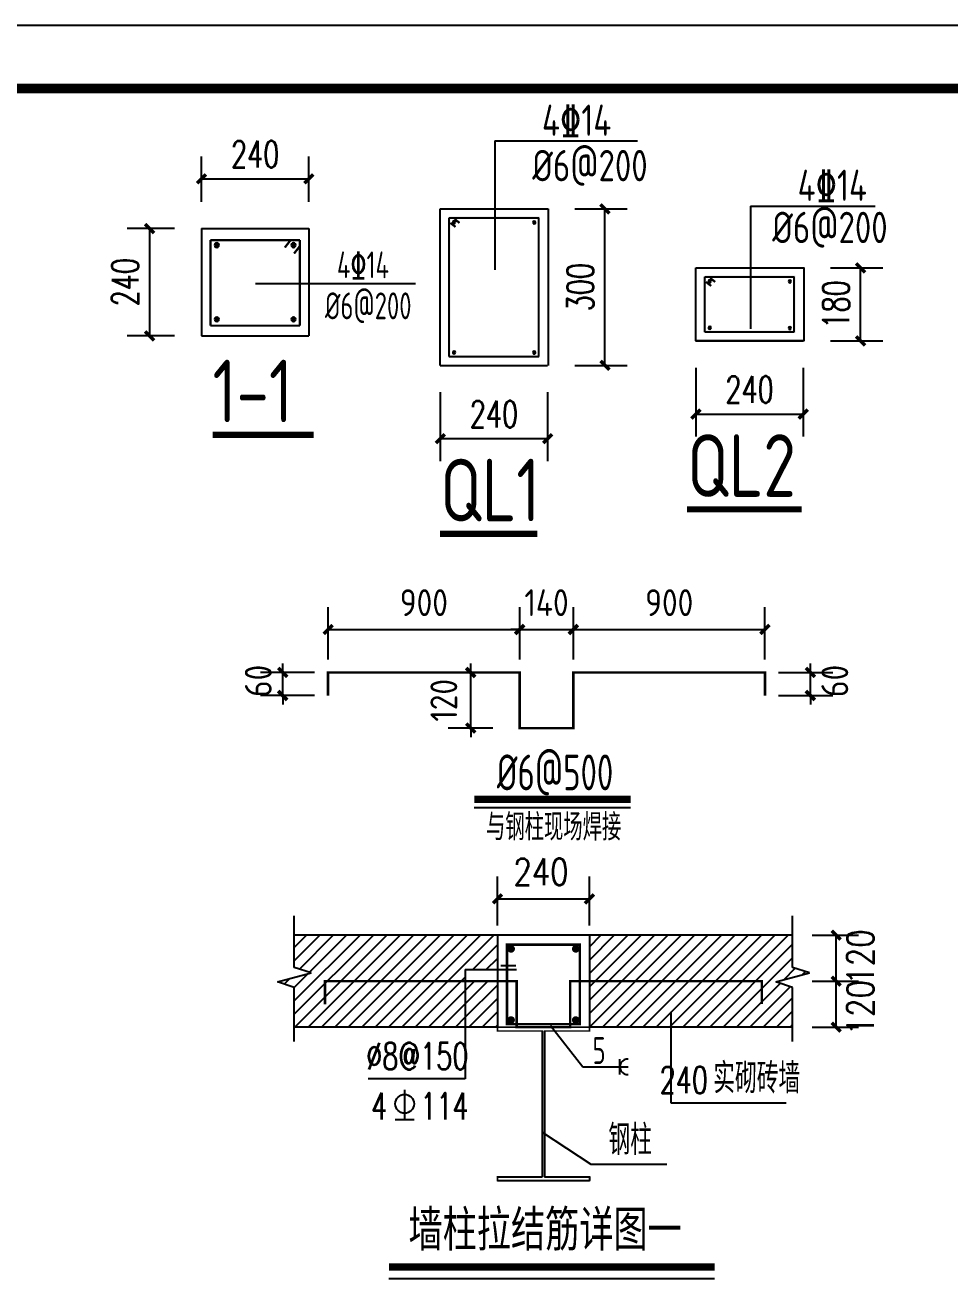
# Model space of a CAD drawing. Extents: x 180850 to 1399066, y 113487 to 334416.
# Drawn here: x 383606 to 404282, y 192174 to 220382 of the extents above; entities that cross this region are included whole.
import ezdxf

# ---------------------------------------------------------------- set-up
doc = ezdxf.new("R2010")
doc.units = 0
doc.header["$LTSCALE"] = 1000
for name, color, linetype in [('22', 1, 'Continuous'), ('DIM_IDEN', 3, 'Continuous'), ('DIM_LEAD', 3, 'Continuous'), ('DIM_SYMB', 3, 'Continuous'), ('OTHER', 7, 'Continuous'), ('PUB_DIM', 3, 'Continuous'), ('PUB_TEXT', 7, 'Continuous'), ('PUB_TITLE', 4, 'Continuous'), ('中粗线', 3, 'Continuous'), ('构造线', 7, 'Continuous'), ('特细线', 8, 'Continuous'), ('粗线', 5, 'Continuous'), ('细线', 9, 'Continuous')]:
    doc.layers.add(name, color=color, linetype=linetype)
doc.styles.add('_TCH_DIM', font='SIMPLEX', dxfattribs={"bigfont": 'GBCBIG'})
doc.styles.add('_TCH_DIM_T3', font='SIMPLEX', dxfattribs={"width": 0.705882, "bigfont": 'GBCBIG'})
doc.styles.add('C', font='tssdeng.shx', dxfattribs={"height": 3, "bigfont": 'tssdchn.shx'})
doc.styles.get("Standard").update_dxf_attribs({"font": 'gbenor.shx', "bigfont": 'gbcbig.shx'})
doc.styles.add('STYLE1', font='tssdeng.shx', dxfattribs={"width": 0.75, "bigfont": 'tssdchn.shx'})
doc.styles.add('STYLE3', font='', dxfattribs={"width": 0.7, "height": 6})
doc.styles.add('TSSD_Dimension', font='Tssdeng.shx', dxfattribs={"width": 0.8, "bigfont": 'hztxt.shx'})
doc.styles.get('STYLE3').set_extended_font_data('NSimSun')
doc.dimstyles.new('_TCH_ARCH&&200', dxfattribs={"dimtxt": 595, "dimasz": 200, "dimexe": 500, "dimexo": 600, "dimgap": 252.5, "dimtad": 1, "dimdec": 0, "dimzin": 0, "dimdsep": 46, "dimtxsty": '_TCH_DIM_T3', "dimblk": 'ARCHTICK', "dimcen": 0.09, "dimclrt": 7, "dimazin": 2, "dimtfac": 1, "dimtdec": 0, "dimtix": 1, "dimtmove": 2, "dimatfit": 3, "dimfxl": 1, "dimtolj": 1, "dimtzin": 0, "dimarcsym": 0})
doc.dimstyles.new('DIMN120', dxfattribs={"dimscale": 1.2, "dimtxt": 300, "dimasz": 100, "dimexe": 250, "dimexo": 300, "dimgap": 150, "dimtad": 1, "dimdec": 0, "dimzin": 0, "dimdsep": 46, "dimtxsty": 'Standard', "dimblk": 'ARCHTICK', "dimcen": 0.09, "dimclrt": 7, "dimadec": 0, "dimazin": 0, "dimtfac": 1, "dimtdec": 0, "dimtix": 1, "dimtmove": 2, "dimatfit": 3, "dimldrblk": 'ARCHTICK', "dimfxl": 1, "dimtolj": 1, "dimtzin": 0, "dimarcsym": 0})

# ---------------------------------------------------------------- blocks, each defined once
blk = doc.blocks.new('*X1447')
at = {"color": 251}
for p, q in [((-3438, 1047, -716), (-3275, 1210, -716)), ((-3438, 868, -716), (-3095, 1210, -716)), ((-3438, 329, -716), (-2556, 1210, -716)), ((-3438, 149, -716), (-2377, 1210, -716)), ((-3431, -24, -716), (-2197, 1210, -716)), ((-3370, 756, -716), (-2916, 1210, -716)), ((-3252, -24, -716), (-2018, 1210, -716)), ((-3234, 713, -716), (-2736, 1210, -716)), ((-3072, -24, -716), (-1838, 1210, -716)), ((-2893, -24, -716), (-1658, 1210, -716)), ((-2713, -24, -716), (-1479, 1210, -716)), ((-2533, -24, -716), (-1299, 1210, -716)), ((-2354, -24, -716), (-1120, 1210, -716)), ((-2174, -24, -716), (-940, 1210, -716)), ((-1995, -24, -716), (-760, 1210, -716)), ((522, 1056, -716), (677, 1210, -716)), ((522, 876, -716), (856, 1210, -716)), ((522, 697, -716), (1036, 1210, -716)), ((522, 517, -716), (1215, 1210, -716)), ((522, 337, -716), (1395, 1210, -716)), ((522, 158, -716), (1575, 1210, -716)), ((522, -22, -716), (1754, 1210, -716)), ((699, -24, -716), (1934, 1210, -716)), ((879, -24, -716), (2113, 1210, -716)), ((1059, -24, -716), (2293, 1210, -716)), ((1238, -24, -716), (2473, 1210, -716)), ((1418, -24, -716), (2652, 1210, -716)), ((1598, -24, -716), (2832, 1210, -716)), ((1777, -24, -716), (3011, 1210, -716)), ((1957, -24, -716), (3191, 1210, -716)), ((-1041, 750, -716), (-712, 1079, -716)), ((2136, -24, -716), (3248, 1088, -716)), ((-862, 750, -716), (-712, 899, -716)), ((2316, -24, -716), (3248, 908, -716)), ((-3438, 508, -716), (-3251, 695, -716)), ((3132, 613, -716), (3285, 766, -716)), ((3379, 680, -716), (3422, 723, -716)), ((-3573, 553, -716), (-3498, 628, -716)), ((-1815, -24, -716), (-1144, 647, -716)), ((-1144, 468, -716), (-1018, 593, -716)), ((-1144, 288, -716), (-839, 593, -716)), ((-1144, 109, -716), (-712, 540, -716)), ((2496, -24, -716), (3082, 563, -716)), ((2675, -24, -716), (3219, 520, -716)), ((-1635, -24, -716), (-1144, 468, -716)), ((-1097, -24, -716), (-712, 360, -716)), ((2855, -24, -716), (3248, 369, -716)), ((-1456, -24, -716), (-1144, 288, -716)), ((-917, -24, -716), (-712, 181, -716)), ((3034, -24, -716), (3248, 190, -716)), ((-1276, -24, -716), (-1144, 109, -716)), ((-737, -24, -716), (-712, 1, -716)), ((3214, -24, -716), (3248, 10, -716))]:
    blk.add_line(p, q, dxfattribs=at)
blk = doc.blocks.new('_ArchTick')
at = {"color": 0, "linetype": 'ByBlock', "const_width": 0.4}
blk.add_lwpolyline([(-0.5, -0.5), (0.5, 0.5)], dxfattribs=at)
blk = doc.blocks.new('*D1442')
at = {"layer": 'Defpoints', "color": 0, "transparency": 16777216}
for p in [(89538, -417561), (88304, -418277), (89538, -418277)]:
    blk.add_point(p, dxfattribs=at)
at = {"layer": 'DIM_LEAD', "color": 0, "transparency": 16777216}
for p, q in [((88304, -417917), (88304, -417261)), ((89538, -417917), (89538, -417261)), ((88304, -417561), (89538, -417561))]:
    blk.add_line(p, q, dxfattribs=at)
at = {"layer": 'DIM_LEAD', "color": 0, "transparency": 16777216, "xscale": 120, "yscale": 120, "zscale": 120, "rotation": 180}
blk.add_blockref('_ArchTick', (88304, -417561), dxfattribs=at)
at = {"layer": 'DIM_LEAD', "color": 0, "transparency": 16777216, "xscale": 120, "yscale": 120, "zscale": 120}
blk.add_blockref('_ArchTick', (89538, -417561), dxfattribs=at)
at = {"layer": 'DIM_LEAD', "color": 7, "transparency": 16777216, "style": '_TCH_DIM', "width": 0.8}
blk.add_text('240', height=360, dxfattribs=at).set_placement((88518, -417379))
blk = doc.blocks.new('*D1441')
at = {"layer": 'Defpoints', "color": 0, "transparency": 16777216}
for p in [(92165, -418049), (92849, -418049), (92165, -418666)]:
    blk.add_point(p, dxfattribs=at)
at = {"layer": 'DIM_LEAD', "color": 0, "transparency": 16777216}
for p, q in [((92525, -418049), (93149, -418049)), ((92849, -418666), (92849, -418049)), ((92525, -418666), (93149, -418666))]:
    blk.add_line(p, q, dxfattribs=at)
at = {"layer": 'DIM_LEAD', "color": 0, "transparency": 16777216, "xscale": 120, "yscale": 120, "zscale": 120}
for p, rotation in [((92849, -418049), 90), ((92849, -418666), 270)]:
    blk.add_blockref('_ArchTick', p, dxfattribs=dict(at, rotation=rotation))
at = {"layer": 'DIM_LEAD', "color": 7, "transparency": 16777216, "style": '_TCH_DIM', "width": 0.8}
blk.add_text('120', height=360, rotation=90, dxfattribs=at).set_placement((93355, -418711))
blk = doc.blocks.new('*D1440')
at = {"layer": 'Defpoints', "color": 0, "transparency": 16777216}
for p in [(92165, -418666), (92849, -418666), (92165, -419283)]:
    blk.add_point(p, dxfattribs=at)
at = {"layer": 'DIM_LEAD', "color": 0, "transparency": 16777216}
for p, q in [((92525, -418666), (93149, -418666)), ((92849, -419283), (92849, -418666)), ((92525, -419283), (93149, -419283))]:
    blk.add_line(p, q, dxfattribs=at)
at = {"layer": 'DIM_LEAD', "color": 0, "transparency": 16777216, "xscale": 120, "yscale": 120, "zscale": 120}
for p, rotation in [((92849, -418666), 90), ((92849, -419283), 270)]:
    blk.add_blockref('_ArchTick', p, dxfattribs=dict(at, rotation=rotation))
at = {"layer": 'DIM_LEAD', "color": 7, "transparency": 16777216, "style": '_TCH_DIM', "width": 0.8}
blk.add_text('120', height=360, rotation=90, dxfattribs=at).set_placement((93355, -419391))
blk = doc.blocks.new('*D1449')
at = {"layer": 'Defpoints', "color": 0, "transparency": 16777216}
for p in [(-360, 1323), (-2931, 559), (-360, 559)]:
    blk.add_point(p, dxfattribs=at)
at = {"layer": 'DIM_LEAD', "color": 0, "lineweight": -2, "transparency": 16777216}
for p, q in [((-2931, 919), (-2931, 1623)), ((-360, 919), (-360, 1623)), ((-2931, 1323), (-360, 1323))]:
    blk.add_line(p, q, dxfattribs=at)
at = {"layer": 'DIM_LEAD', "color": 0, "lineweight": -2, "transparency": 16777216, "xscale": 120, "yscale": 120, "zscale": 120, "rotation": 180}
blk.add_blockref('_ArchTick', (-2931, 1323), dxfattribs=at)
at = {"layer": 'DIM_LEAD', "color": 0, "lineweight": -2, "transparency": 16777216, "xscale": 120, "yscale": 120, "zscale": 120}
blk.add_blockref('_ArchTick', (-360, 1323), dxfattribs=at)
at = {"layer": 'DIM_LEAD', "color": 7, "transparency": 16777216, "insert": (-1646, 1683), "char_height": 360, "attachment_point": 5}
blk.add_mtext('\\A1;900', dxfattribs=at)
blk = doc.blocks.new('*D1450')
at = {"layer": 'Defpoints', "color": 0, "transparency": 16777216}
for p in [(2931, 1323), (360, 559), (2931, 559)]:
    blk.add_point(p, dxfattribs=at)
at = {"layer": 'DIM_LEAD', "color": 0, "lineweight": -2, "transparency": 16777216}
for p, q in [((360, 919), (360, 1623)), ((2931, 919), (2931, 1623)), ((360, 1323), (2931, 1323))]:
    blk.add_line(p, q, dxfattribs=at)
at = {"layer": 'DIM_LEAD', "color": 0, "lineweight": -2, "transparency": 16777216, "xscale": 120, "yscale": 120, "zscale": 120, "rotation": 180}
blk.add_blockref('_ArchTick', (360, 1323), dxfattribs=at)
at = {"layer": 'DIM_LEAD', "color": 0, "lineweight": -2, "transparency": 16777216, "xscale": 120, "yscale": 120, "zscale": 120}
blk.add_blockref('_ArchTick', (2931, 1323), dxfattribs=at)
at = {"layer": 'DIM_LEAD', "color": 7, "transparency": 16777216, "insert": (1646, 1683), "char_height": 360, "attachment_point": 5}
blk.add_mtext('\\A1;900', dxfattribs=at)
blk = doc.blocks.new('*D1451')
at = {"layer": 'Defpoints', "color": 0, "transparency": 16777216}
for p in [(360, 1323), (-360, 559), (360, 559)]:
    blk.add_point(p, dxfattribs=at)
at = {"layer": 'DIM_LEAD', "color": 0, "lineweight": -2, "transparency": 16777216}
for p, q in [((-360, 919), (-360, 1623)), ((360, 919), (360, 1623)), ((-360, 1323), (-480, 1323)), ((-360, 1323), (360, 1323)), ((360, 1323), (480, 1323))]:
    blk.add_line(p, q, dxfattribs=at)
at = {"layer": 'DIM_LEAD', "color": 0, "lineweight": -2, "transparency": 16777216, "xscale": 120, "yscale": 120, "zscale": 120}
blk.add_blockref('_ArchTick', (-360, 1323), dxfattribs=at)
at = {"layer": 'DIM_LEAD', "color": 0, "lineweight": -2, "transparency": 16777216, "xscale": 120, "yscale": 120, "zscale": 120, "rotation": 180}
blk.add_blockref('_ArchTick', (360, 1323), dxfattribs=at)
at = {"layer": 'DIM_LEAD', "color": 7, "transparency": 16777216, "insert": (0, 1683), "char_height": 360, "attachment_point": 5}
blk.add_mtext('\\A1;140', dxfattribs=at)
blk = doc.blocks.new('*D1452')
at = {"layer": 'Defpoints', "color": 0, "transparency": 16777216}
for p in [(-1018, 746), (-360, 746), (-360, 0)]:
    blk.add_point(p, dxfattribs=at)
at = {"layer": 'DIM_LEAD', "color": 0, "lineweight": -2, "transparency": 16777216}
for p, q in [((-1018, 746), (-1018, 866)), ((-720, 746), (-1318, 746)), ((-1018, 0), (-1018, 746)), ((-720, 0), (-1318, 0)), ((-1018, 0), (-1018, -120))]:
    blk.add_line(p, q, dxfattribs=at)
at = {"layer": 'DIM_LEAD', "color": 0, "lineweight": -2, "transparency": 16777216, "xscale": 120, "yscale": 120, "zscale": 120}
for p, rotation in [((-1018, 746), 270), ((-1018, 0), 90)]:
    blk.add_blockref('_ArchTick', p, dxfattribs=dict(at, rotation=rotation))
at = {"layer": 'DIM_LEAD', "color": 7, "transparency": 16777216, "insert": (-1378, 373), "char_height": 360, "attachment_point": 5, "rotation": 90}
blk.add_mtext('\\A1;120', dxfattribs=at)
blk = doc.blocks.new('*D1453')
at = {"layer": 'Defpoints', "color": 0, "transparency": 16777216}
for p in [(-3540, 746), (-2753, 746), (-2753, 437)]:
    blk.add_point(p, dxfattribs=at)
at = {"layer": 'DIM_LEAD', "color": 0, "lineweight": -2, "transparency": 16777216}
for p, q in [((-3540, 746), (-3540, 866)), ((-3113, 746), (-3840, 746)), ((-3540, 437), (-3540, 746)), ((-3113, 437), (-3840, 437)), ((-3540, 437), (-3540, 317))]:
    blk.add_line(p, q, dxfattribs=at)
at = {"layer": 'DIM_LEAD', "color": 0, "lineweight": -2, "transparency": 16777216, "xscale": 120, "yscale": 120, "zscale": 120}
for p, rotation in [((-3540, 746), 270), ((-3540, 437), 90)]:
    blk.add_blockref('_ArchTick', p, dxfattribs=dict(at, rotation=rotation))
at = {"layer": 'DIM_LEAD', "color": 7, "transparency": 16777216, "insert": (-3868, 633), "char_height": 360, "attachment_point": 5, "rotation": 90}
blk.add_mtext('\\A1;60', dxfattribs=at)
blk = doc.blocks.new('*D1454')
at = {"layer": 'Defpoints', "color": 0, "transparency": 16777216}
for p in [(2753, 746), (3540, 746), (2753, 437)]:
    blk.add_point(p, dxfattribs=at)
at = {"layer": 'DIM_LEAD', "color": 0, "lineweight": -2, "transparency": 16777216}
for p, q in [((3540, 746), (3540, 866)), ((3113, 746), (3840, 746)), ((3540, 437), (3540, 746)), ((3113, 437), (3840, 437)), ((3540, 437), (3540, 317))]:
    blk.add_line(p, q, dxfattribs=at)
at = {"layer": 'DIM_LEAD', "color": 0, "lineweight": -2, "transparency": 16777216, "xscale": 120, "yscale": 120, "zscale": 120}
for p, rotation in [((3540, 746), 270), ((3540, 437), 90)]:
    blk.add_blockref('_ArchTick', p, dxfattribs=dict(at, rotation=rotation))
at = {"layer": 'DIM_LEAD', "color": 7, "transparency": 16777216, "insert": (3868, 633), "char_height": 360, "attachment_point": 5, "rotation": 90}
blk.add_mtext('\\A1;60', dxfattribs=at)
blk = doc.blocks.new('*D1474')
at = {"layer": 'Defpoints', "color": 0, "transparency": 16777216}
for p in [(392888, 212776), (395288, 212776), (395288, 211138)]:
    blk.add_point(p, dxfattribs=at)
at = {"layer": 'PUB_DIM', "color": 0, "lineweight": -2, "transparency": 16777216}
for p, q in [((392888, 212176), (392888, 210638)), ((395288, 212176), (395288, 210638)), ((392888, 211138), (395288, 211138))]:
    blk.add_line(p, q, dxfattribs=at)
at = {"layer": 'PUB_DIM', "color": 0, "lineweight": -2, "transparency": 16777216, "xscale": 200, "yscale": 200, "zscale": 200, "rotation": 180}
blk.add_blockref('_ArchTick', (392888, 211138), dxfattribs=at)
at = {"layer": 'PUB_DIM', "color": 0, "lineweight": -2, "transparency": 16777216, "xscale": 200, "yscale": 200, "zscale": 200}
blk.add_blockref('_ArchTick', (395288, 211138), dxfattribs=at)
at = {"layer": 'PUB_DIM', "color": 7, "transparency": 16777216, "insert": (394088, 211688), "char_height": 595, "attachment_point": 5, "style": '_TCH_DIM_T3'}
blk.add_mtext('\\A1;240', dxfattribs=at)
blk = doc.blocks.new('*D1475')
at = {"layer": 'Defpoints', "color": 0, "transparency": 16777216}
for p in [(395298, 216273), (396570, 216273), (395298, 212776)]:
    blk.add_point(p, dxfattribs=at)
at = {"layer": 'PUB_DIM', "color": 0, "lineweight": -2, "transparency": 16777216}
for p, q in [((395898, 216273), (397070, 216273)), ((396570, 212776), (396570, 216273)), ((395898, 212776), (397070, 212776))]:
    blk.add_line(p, q, dxfattribs=at)
at = {"layer": 'PUB_DIM', "color": 0, "lineweight": -2, "transparency": 16777216, "xscale": 200, "yscale": 200, "zscale": 200}
for p, rotation in [((396570, 216273), 90), ((396570, 212776), 270)]:
    blk.add_blockref('_ArchTick', p, dxfattribs=dict(at, rotation=rotation))
at = {"layer": 'PUB_DIM', "color": 7, "transparency": 16777216, "insert": (396020, 214525), "char_height": 595, "attachment_point": 5, "rotation": 90, "style": '_TCH_DIM_T3'}
blk.add_mtext('\\A1;300', dxfattribs=at)
blk = doc.blocks.new('*D1476')
at = {"layer": 'Defpoints', "color": 0, "transparency": 16777216}
for p in [(398605, 213324), (401005, 213324), (401005, 211686)]:
    blk.add_point(p, dxfattribs=at)
at = {"layer": 'PUB_DIM', "color": 0, "lineweight": -2, "transparency": 16777216}
for p, q in [((398605, 212724), (398605, 211186)), ((401005, 212724), (401005, 211186)), ((398605, 211686), (401005, 211686))]:
    blk.add_line(p, q, dxfattribs=at)
at = {"layer": 'PUB_DIM', "color": 0, "lineweight": -2, "transparency": 16777216, "xscale": 200, "yscale": 200, "zscale": 200, "rotation": 180}
blk.add_blockref('_ArchTick', (398605, 211686), dxfattribs=at)
at = {"layer": 'PUB_DIM', "color": 0, "lineweight": -2, "transparency": 16777216, "xscale": 200, "yscale": 200, "zscale": 200}
blk.add_blockref('_ArchTick', (401005, 211686), dxfattribs=at)
at = {"layer": 'PUB_DIM', "color": 7, "transparency": 16777216, "insert": (399805, 212236), "char_height": 595, "attachment_point": 5, "style": '_TCH_DIM_T3'}
blk.add_mtext('\\A1;240', dxfattribs=at)
blk = doc.blocks.new('*D1477')
at = {"layer": 'Defpoints', "color": 0, "transparency": 16777216}
for p in [(401015, 214954), (402287, 214954), (401015, 213324)]:
    blk.add_point(p, dxfattribs=at)
at = {"layer": 'PUB_DIM', "color": 0, "lineweight": -2, "transparency": 16777216}
for p, q in [((401615, 214954), (402787, 214954)), ((402287, 213324), (402287, 214954)), ((401615, 213324), (402787, 213324))]:
    blk.add_line(p, q, dxfattribs=at)
at = {"layer": 'PUB_DIM', "color": 0, "lineweight": -2, "transparency": 16777216, "xscale": 200, "yscale": 200, "zscale": 200}
for p, rotation in [((402287, 214954), 90), ((402287, 213324), 270)]:
    blk.add_blockref('_ArchTick', p, dxfattribs=dict(at, rotation=rotation))
at = {"layer": 'PUB_DIM', "color": 7, "transparency": 16777216, "insert": (401737, 214139), "char_height": 595, "attachment_point": 5, "rotation": 90, "style": '_TCH_DIM_T3'}
blk.add_mtext('\\A1;180', dxfattribs=at)
blk = doc.blocks.new('*D1478')
at = {"layer": 'Defpoints', "color": 0, "transparency": 16777216}
for p in [(389948, 216947), (387548, 215836), (389948, 215836)]:
    blk.add_point(p, dxfattribs=at)
at = {"layer": 'PUB_DIM', "color": 0, "lineweight": -2, "transparency": 16777216}
for p, q in [((387548, 216436), (387548, 217447)), ((389948, 216436), (389948, 217447)), ((387548, 216947), (389948, 216947))]:
    blk.add_line(p, q, dxfattribs=at)
at = {"layer": 'PUB_DIM', "color": 0, "lineweight": -2, "transparency": 16777216, "xscale": 200, "yscale": 200, "zscale": 200, "rotation": 180}
blk.add_blockref('_ArchTick', (387548, 216947), dxfattribs=at)
at = {"layer": 'PUB_DIM', "color": 0, "lineweight": -2, "transparency": 16777216, "xscale": 200, "yscale": 200, "zscale": 200}
blk.add_blockref('_ArchTick', (389948, 216947), dxfattribs=at)
at = {"layer": 'PUB_DIM', "color": 7, "transparency": 16777216, "insert": (388748, 217497), "char_height": 595, "attachment_point": 5, "style": '_TCH_DIM_T3'}
blk.add_mtext('\\A1;240', dxfattribs=at)
blk = doc.blocks.new('*D1479')
at = {"layer": 'Defpoints', "color": 0, "transparency": 16777216}
for p in [(386389, 215836), (387545, 215836), (387545, 213436)]:
    blk.add_point(p, dxfattribs=at)
at = {"layer": 'PUB_DIM', "color": 0, "lineweight": -2, "transparency": 16777216}
for p, q in [((386945, 215836), (385889, 215836)), ((386389, 213436), (386389, 215836)), ((386945, 213436), (385889, 213436))]:
    blk.add_line(p, q, dxfattribs=at)
at = {"layer": 'PUB_DIM', "color": 0, "lineweight": -2, "transparency": 16777216, "xscale": 200, "yscale": 200, "zscale": 200}
for p, rotation in [((386389, 215836), 90), ((386389, 213436), 270)]:
    blk.add_blockref('_ArchTick', p, dxfattribs=dict(at, rotation=rotation))
at = {"layer": 'PUB_DIM', "color": 7, "transparency": 16777216, "insert": (385839, 214636), "char_height": 595, "attachment_point": 5, "rotation": 90, "style": '_TCH_DIM_T3'}
blk.add_mtext('\\A1;240', dxfattribs=at)
blk = doc.blocks.new('3')
at = {"layer": '22', "const_width": 33.6}
blk.add_lwpolyline([(-583.7, 1081.9), (393.4, 1081.9), (393.4, 16.2), (-583.7, 16.2)], close=True, dxfattribs=at)
blk.add_lwpolyline([(-3026.6, 284.7), (-3026.6, 593.3), (-455.1, 593.3), (-455.1, -23.9), (264.9, -23.9), (264.9, 593.3), (2836.3, 593.3), (2836.3, 290.3)], dxfattribs=at)
at = {"layer": 'DIM_LEAD'}
for p, q in [((-1143.7, 750), (-455.6, 750)), ((-1143.7, 750, -716.3), (-1143.7, -716, -716.3)), ((-666.4, 801.8), (-465.5, 801.8)), ((1613.1, 181.3, -716.3), (1613.1, -1037.5, -716.3)), ((-1143.7, -716, -716.3), (-2446.2, -716, -716.3)), ((1613.1, -1037.5, -716.3), (3161, -1037.5, -716.3)), ((-110.6, -1432, -716.3), (541.4, -1863.1, -716.3)), ((541.4, -1863.1, -716.3), (1558.7, -1863.1, -716.3))]:
    blk.add_line(p, q, dxfattribs=at)
at = {"layer": 'OTHER', "color": 9}
for p, q in [((-3438, 777.9), (-3438, 1468.3)), ((3247.7, 777.9), (3247.7, 1468.3)), ((-3664.3, 582.5), (-3211.7, 705.9)), ((-3211.7, 705.9), (-3438, 777.9)), ((3021.4, 582.5), (3474, 705.9)), ((3474, 705.9), (3247.7, 777.9)), ((-3438, 510.5), (-3664.3, 582.5)), ((-3438, -217.7), (-3438, 510.5)), ((3247.7, 510.5), (3021.4, 582.5)), ((3247.7, -217.7), (3247.7, 510.5))]:
    blk.add_line(p, q, dxfattribs=at)
at = {"layer": 'PUB_DIM', "const_width": 95.3}
blk.add_lwpolyline([(-2168.6, -3241.4), (2201.4, -3241.4)], dxfattribs=at)
at = {"layer": 'PUB_DIM'}
blk.add_lwpolyline([(-2168.6, -3395.7), (2201.4, -3395.7)], dxfattribs=at)
at = {"layer": 'PUB_TEXT'}
for p, q in [((-1957, -863, -716.3), (-1957, -1262, -716.3)), ((-2083, -1262, -716.3), (-1831, -1262, -716.3))]:
    blk.add_line(p, q, dxfattribs=at)
blk.add_circle((-1957, -1052, -716.3), 126, dxfattribs=at)
at = {"layer": '中粗线'}
for p, q in [((-110.6, -75.3), (-110.6, -2029.6)), ((-79.7, -75.3), (-79.7, -2029.6)), ((-712.3, -2029.6), (-110.6, -2029.6)), ((-79.7, -2029.6), (522, -2029.6)), ((-712.3, -2081), (522, -2081))]:
    blk.add_line(p, q, dxfattribs=at)
at = {"layer": '特细线'}
for p, q in [((0, 0), (435.3, -555.9)), ((435.3, -555.9), (1044.2, -555.9))]:
    blk.add_line(p, q, dxfattribs=at)
at = {"layer": '特细线', "const_width": 51.4}
for points in [[(-554.9, 1026.8, 1), (-503.4, 1026.8, 1)], [(364.6, 1026.8, -1), (313.2, 1026.8, -1)], [(-554.9, 71.2, -1), (-503.4, 71.2, -1)], [(364.6, 71.2, 1), (313.2, 71.2, 1)]]:
    blk.add_lwpolyline(points, format="xyb", close=True, dxfattribs=at)
at = {"layer": '粗线'}
for p, q in [((-3026.6, 593.3), (-455.1, 593.3)), ((-3026.6, 284.7), (-3026.6, 593.3)), ((-455.1, 593.3), (-455.1, -23.9)), ((2836.3, 593.3), (264.9, 593.3)), ((264.9, -23.9), (264.9, 593.3)), ((2836.3, 593.3), (2836.3, 290.3)), ((-455.1, -23.9), (264.9, -23.9))]:
    blk.add_line(p, q, dxfattribs=at)
at = {"layer": '细线'}
for p, q in [((3247.7, 1210.4), (-3438, 1210.4)), ((-712.3, 1210.4), (-712.3, -23.9)), ((522, 1210.4), (522, -23.9)), ((-712.3, -23.9), (-3438, -23.9)), ((3247.7, -23.9), (522, -23.9)), ((929.4, -658.7), (929.4, -453)), ((522, -2029.6), (522, -2081))]:
    blk.add_line(p, q, dxfattribs=at)
at = {"layer": '细线', "const_width": 20.6}
blk.add_lwpolyline([(522, -2081), (-712.3, -2081), (-712.3, -2029.6), (-110.6, -2029.6), (-110.6, -75.3), (-712.3, -75.3), (-712.3, -23.9), (522, -23.9), (522, -75.3), (-79.7, -75.3), (-79.7, -2029.6), (522, -2029.6), (522, -2081)], dxfattribs=at)
at = {"layer": '细线'}
blk.add_arc((1032.9, -555.9), 103.5, 83.7479, 276.2521, dxfattribs=at)
at = {"color": 251}
blk.add_blockref('*X1447', (0, 0), dxfattribs=at)
at = {"style": 'STYLE3', "width": 0.7}
blk.add_text('墙柱拉结筋详图一', height=480, dxfattribs=at).set_placement((-1905.3, -2968.5))
at = {"layer": 'PUB_TEXT', "style": '_TCH_DIM', "width": 0.705882}
for s, p in [('%%c8@150', (-2473, -590, -716.3)), ('240', (1464, -911.5, -716.3)), ('4', (-2407, -1262, -716.3)), ('114', (-1747, -1262, -716.3))]:
    blk.add_text(s, height=357, dxfattribs=at).set_placement(p)
at = {"layer": 'PUB_TEXT', "style": '_TCH_DIM'}
for s, p in [('实砌砖墙', (2184, -911.5, -716.3)), ('钢柱', (777.5, -1737.1, -716.3))]:
    blk.add_text(s, height=405.11, dxfattribs=at).set_placement(p)
at = {"layer": '细线', "style": 'STYLE1', "width": 0.7}
blk.add_text('5', height=360, dxfattribs=at).set_placement((564.5, -517.7))
at = {"layer": 'DIM_LEAD'}
dim = blk.add_aligned_dim(p1=(-712.3, 982.3, -716.3), p2=(522, 982.3, -716.3), distance=716, text='240', dimstyle='DIMN120', dxfattribs=at)
dim.commit()
dim.dimension.update_dxf_attribs({"geometry": '*D1442', "text_midpoint": (-95.1, 2058.2, -716.3), "insert": (-89016.1, 419259.1)})
for base, p1, p2, picture, middle in [((3832.5, 1210.4, -716.3), (3148.6, 593.3, -716.3), (3148.6, 1210.4, -716.3), '*D1441', (4160.2, 933, -716.3)), ((3832.5, 593.3, -716.3), (3148.6, -23.9, -716.3), (3148.6, 593.3, -716.3), '*D1440', (4160.2, 253.6, -716.3))]:
    dim = blk.add_linear_dim(base=base, p1=p1, p2=p2, angle=90, text='120', dimstyle='DIMN120', dxfattribs=at)
    dim.commit()
    dim.dimension.update_dxf_attribs({"geometry": picture, "text_midpoint": middle, "dimtype": 129, "insert": (-89016.1, 419259.1)})
blk = doc.blocks.new('4')
at = {"layer": '22', "const_width": 33.6}
blk.add_lwpolyline([(2931.4, 437.1), (2931.5, 745.7), (360, 745.7), (360, 0), (-360, 0), (-360, 745.7), (-2931.4, 745.7), (-2931.4, 437.1)], dxfattribs=at)
at = {"layer": 'PUB_DIM'}
blk.add_line((-970.1, -1063.5), (1128.7, -1063.5), dxfattribs=at)
at = {"layer": 'PUB_DIM', "const_width": 95.3}
blk.add_lwpolyline([(-970.1, -955.5), (1128.7, -955.5)], dxfattribs=at)
at = {"layer": '粗线'}
for p, q in [((-2931.4, 745.7), (-360, 745.7)), ((-2931.4, 437.1), (-2931.4, 745.7)), ((-360, 745.7), (-360, 0)), ((360, 0), (360, 745.7)), ((2931.5, 745.7), (360, 745.7)), ((2931.4, 437.1), (2931.4, 745.7)), ((-360, 0), (360, 0))]:
    blk.add_line(p, q, dxfattribs=at)
at = {"layer": '中粗线', "style": 'STYLE1', "width": 0.7}
blk.add_text('%%c6@500', height=480, dxfattribs=at).set_placement((-667, -834.5))
at = {"layer": '细线'}
blk.add_text('与钢柱现场焊接', height=360, dxfattribs=at).set_placement((-812, -1508.2))
at = {"layer": 'DIM_LEAD'}
for p1, p2, distance, text, picture, middle in [((-2931.4, 559, -1432.7), (-360, 559, -1432.7), 764, '900', '*D1449', (-1645.7, 1683, -1432.7)), ((-360, 559, -1432.7), (360, 559, -1432.7), 764, '140', '*D1451', (0, 1683, -1432.7)), ((360, 559, -1432.7), (2931.4, 559, -1432.7), 764, '900', '*D1450', (1645.7, 1683, -1432.7)), ((-360, 0, -1432.7), (-360, 745.7, -1432.7), 658.3, '120', '*D1452', (-1378.3, 372.9, -1432.7))]:
    dim = blk.add_aligned_dim(p1=p1, p2=p2, distance=distance, text=text, dimstyle='DIMN120', dxfattribs=at)
    dim.commit()
    dim.dimension.update_dxf_attribs({"geometry": picture, "text_midpoint": middle})
for base, p1, p2, picture, middle in [((-3540.3, 745.7, -1432.7), (-2753.5, 437.1, -1432.7), (-2753.5, 745.7, -1432.7), '*D1453', (-3868, 632.8, -1432.7)), ((3540.3, 745.7, -1432.7), (2753.5, 437.1, -1432.7), (2753.5, 745.7, -1432.7), '*D1454', (3868, 632.8, -1432.7))]:
    dim = blk.add_linear_dim(base=base, p1=p1, p2=p2, angle=90, text='60', dimstyle='DIMN120', dxfattribs=at)
    dim.commit()
    dim.dimension.update_dxf_attribs({"geometry": picture, "text_midpoint": middle, "dimtype": 129})

msp = doc.modelspace()

# ---------------------------------------------------------------- hatches: boundary and pattern name
h = msp.add_hatch(color=256)
edge = h.paths.add_edge_path()
edge.add_ellipse((393197.15, 215978.55), major_axis=(-21.21, 21.21), ratio=1, start_angle=225, end_angle=405)
edge.add_ellipse((393197.15, 215978.55), major_axis=(-21.21, 21.21), ratio=1, start_angle=45, end_angle=225)
h = msp.add_hatch(color=256)
edge = h.paths.add_edge_path()
edge.add_ellipse((394988.05, 215972.6), major_axis=(-21.21, 21.21), ratio=1, start_angle=225, end_angle=405)
edge.add_ellipse((394988.05, 215972.6), major_axis=(-21.21, 21.21), ratio=1, start_angle=45, end_angle=225)
h = msp.add_hatch(color=256)
edge = h.paths.add_edge_path()
edge.add_ellipse((387889.76, 215465.54), major_axis=(35.36, 35.36), ratio=1, start_angle=315, end_angle=495)
edge.add_ellipse((387889.76, 215465.54), major_axis=(-35.36, 35.36), ratio=1, start_angle=45, end_angle=225)
h = msp.add_hatch(color=256)
edge = h.paths.add_edge_path()
edge.add_ellipse((389605.3, 215465.54), major_axis=(35.36, 35.36), ratio=1, start_angle=315, end_angle=495)
edge.add_ellipse((389605.3, 215465.54), major_axis=(-35.36, 35.36), ratio=1, start_angle=45, end_angle=225)
h = msp.add_hatch(color=256)
edge = h.paths.add_edge_path()
edge.add_ellipse((398914.13, 214658.71), major_axis=(-21.21, 21.21), ratio=1, start_angle=225, end_angle=405)
edge.add_ellipse((398914.13, 214658.71), major_axis=(-21.21, 21.21), ratio=1, start_angle=45, end_angle=225)
h = msp.add_hatch(color=256)
edge = h.paths.add_edge_path()
edge.add_ellipse((400705.03, 214652.76), major_axis=(-21.21, 21.21), ratio=1, start_angle=225, end_angle=405)
edge.add_ellipse((400705.03, 214652.76), major_axis=(-21.21, 21.21), ratio=1, start_angle=45, end_angle=225)
h = msp.add_hatch(color=256)
edge = h.paths.add_edge_path()
edge.add_ellipse((387889.76, 213806.31), major_axis=(35.36, 35.36), ratio=1, start_angle=315, end_angle=495)
edge.add_ellipse((387889.76, 213806.31), major_axis=(-35.36, 35.36), ratio=1, start_angle=45, end_angle=225)
h = msp.add_hatch(color=256)
edge = h.paths.add_edge_path()
edge.add_ellipse((389605.3, 213806.31), major_axis=(35.36, 35.36), ratio=1, start_angle=315, end_angle=495)
edge.add_ellipse((389605.3, 213806.31), major_axis=(-35.36, 35.36), ratio=1, start_angle=45, end_angle=225)
h = msp.add_hatch(color=256)
edge = h.paths.add_edge_path()
edge.add_ellipse((398914.13, 213616.06), major_axis=(-21.21, 21.21), ratio=1, start_angle=225, end_angle=405)
edge.add_ellipse((398914.13, 213616.06), major_axis=(-21.21, 21.21), ratio=1, start_angle=45, end_angle=225)
h = msp.add_hatch(color=256)
edge = h.paths.add_edge_path()
edge.add_ellipse((400705.03, 213610.11), major_axis=(-21.21, 21.21), ratio=1, start_angle=225, end_angle=405)
edge.add_ellipse((400705.03, 213610.11), major_axis=(-21.21, 21.21), ratio=1, start_angle=45, end_angle=225)
h = msp.add_hatch(color=256)
edge = h.paths.add_edge_path()
edge.add_ellipse((393197.15, 213067.7), major_axis=(-21.21, 21.21), ratio=1, start_angle=225, end_angle=405)
edge.add_ellipse((393197.15, 213067.7), major_axis=(-21.21, 21.21), ratio=1, start_angle=45, end_angle=225)
h = msp.add_hatch(color=256)
edge = h.paths.add_edge_path()
edge.add_ellipse((394988.05, 213061.76), major_axis=(-21.21, 21.21), ratio=1, start_angle=225, end_angle=405)
edge.add_ellipse((394988.05, 213061.76), major_axis=(-21.21, 21.21), ratio=1, start_angle=45, end_angle=225)

# ---------------------------------------------------------------- linework, layer by layer
at = {"color": 3}
for p, q in [((394105.83, 217794.19), (394105.83, 214911.04)), ((394105.83, 217794.19), (397298.54, 217794.19)), ((399822.81, 216339.74), (399822.81, 213591.2)), ((399822.81, 216339.74), (402612.3, 216339.74)), ((388754.96, 214605.87), (392335.59, 214605.87))]:
    msp.add_line(p, q, dxfattribs=at)
for p, q in [((392888.43, 216273.49), (395298.43, 216273.49)), ((392888.43, 212775.97), (392888.43, 216273.49)), ((393088.43, 216073.49), (395088.43, 216073.49)), ((393088.43, 212975.97), (393088.43, 216073.49)), ((395088.43, 212975.97), (395088.43, 216073.49)), ((395298.43, 216273.49), (395298.43, 212775.97)), ((387547.53, 215835.93), (389947.53, 215835.93)), ((387547.53, 215835.93), (387547.53, 213435.93)), ((389947.53, 215835.93), (389947.53, 213435.93)), ((398605.41, 214953.65), (401015.41, 214953.65)), ((398605.41, 213324.33), (398605.41, 214953.65)), ((401015.41, 214953.65), (401015.41, 213324.33)), ((398805.41, 214753.65), (400805.41, 214753.65)), ((398805.41, 213524.33), (398805.41, 214753.65)), ((400805.41, 213524.33), (400805.41, 214753.65)), ((387747.53, 213664.55), (389747.53, 213664.55)), ((387547.53, 213435.93), (389947.53, 213435.93)), ((398605.41, 213324.33), (401005.41, 213324.33)), ((398605.41, 213324.33), (401005.41, 213324.33)), ((398805.41, 213524.33), (400805.41, 213524.33)), ((393088.43, 212975.97), (395088.43, 212975.97)), ((392888.43, 212775.97), (395288.43, 212775.97)), ((392888.43, 212775.97), (395288.43, 212775.97))]:
    msp.add_line(p, q)
at = {"const_width": 50}
for points in [[(393207.3, 216048.49), (393318.18, 215961.76)], [(393113.43, 215961.76), (393229.53, 215872.09)], [(387747.53, 215578.56), (387747.53, 213664.55)], [(389747.53, 215578.56), (387747.53, 215578.56)], [(389747.53, 215578.56), (387747.53, 215578.56)], [(387747.53, 215578.56), (387747.53, 213664.55)], [(389541.47, 215578.56), (389411.93, 215411.4)], [(389747.53, 213664.55), (389747.53, 215578.56)], [(389747.53, 215443.77), (389617.99, 215276.6)], [(398830.41, 214641.92), (398946.51, 214552.25)], [(398924.28, 214728.65), (399035.16, 214641.92)], [(387747.53, 213664.55), (389747.53, 213664.55)]]:
    msp.add_lwpolyline(points, dxfattribs=at)
for centre, major_axis, start_param, end_param in [((393197.15, 215978.55), (-21.21, 21.21), 3.92699082, 7.06858347), ((393197.15, 215978.55), (-21.21, 21.21), 0.78539816, 3.92699082), ((394988.05, 215972.6), (-21.21, 21.21), 3.92699082, 7.06858347), ((394988.05, 215972.6), (-21.21, 21.21), 0.78539816, 3.92699082), ((387889.76, 215465.54), (35.36, 35.36), 5.49778714, 8.6393798), ((389605.3, 215465.54), (35.36, 35.36), 5.49778714, 8.6393798), ((387889.76, 215465.54), (-35.36, 35.36), 0.78539816, 3.92699082), ((389605.3, 215465.54), (-35.36, 35.36), 0.78539816, 3.92699082), ((398914.13, 214658.71), (-21.21, 21.21), 3.92699082, 7.06858347), ((400705.03, 214652.76), (-21.21, 21.21), 3.92699082, 7.06858347), ((398914.13, 214658.71), (-21.21, 21.21), 0.78539816, 3.92699082), ((400705.03, 214652.76), (-21.21, 21.21), 0.78539816, 3.92699082), ((387889.76, 213806.31), (35.36, 35.36), 5.49778714, 8.6393798), ((389605.3, 213806.31), (35.36, 35.36), 5.49778714, 8.6393798), ((387889.76, 213806.31), (-35.36, 35.36), 0.78539816, 3.92699082), ((389605.3, 213806.31), (-35.36, 35.36), 0.78539816, 3.92699082), ((398914.13, 213616.06), (-21.21, 21.21), 3.92699082, 7.06858347), ((398914.13, 213616.06), (-21.21, 21.21), 0.78539816, 3.92699082), ((400705.03, 213610.11), (-21.21, 21.21), 3.92699082, 7.06858347), ((400705.03, 213610.11), (-21.21, 21.21), 0.78539816, 3.92699082), ((393197.15, 213067.7), (-21.21, 21.21), 3.92699082, 7.06858347), ((393197.15, 213067.7), (-21.21, 21.21), 0.78539816, 3.92699082), ((394988.05, 213061.76), (-21.21, 21.21), 3.92699082, 7.06858347), ((394988.05, 213061.76), (-21.21, 21.21), 0.78539816, 3.92699082)]:
    msp.add_ellipse(centre, major_axis=major_axis, ratio=1, start_param=start_param, end_param=end_param)
for points in [[(393113.43, 216073.49), (393063.43, 216073.49), (393113.43, 213000.97), (393063.43, 212950.97)], [(395063.43, 216048.49), (395113.43, 216098.49), (393088.88, 216048.49), (393088.88, 216098.49)], [(395063.43, 213000.97), (395113.43, 212950.97), (395063.43, 216048.49), (395113.43, 216098.49)], [(398830.41, 214753.65), (398780.41, 214753.65), (398830.41, 213549.33), (398780.41, 213499.33)], [(400780.41, 214728.65), (400830.41, 214778.65), (398805.85, 214728.65), (398805.85, 214778.65)], [(400780.41, 213549.33), (400830.41, 213499.33), (400780.41, 214728.65), (400830.41, 214778.65)], [(398830.41, 213549.33), (398780.41, 213499.33), (400780.41, 213549.33), (400830.41, 213499.33)], [(393113.43, 213000.97), (393063.43, 212950.97), (395063.43, 213000.97), (395113.43, 212950.97)]]:
    msp.add_trace(points)
at = {"layer": 'DIM_IDEN'}
msp.add_lwpolyline([(398605.41, 214953.65), (401015.41, 214953.65), (401015.41, 213324.33), (398605.41, 213324.33)], close=True, dxfattribs=at)
at = {"layer": 'DIM_SYMB', "const_width": 140}
for points in [[(387795.24, 211222.95), (390056.78, 211222.95)], [(398408.34, 209556.67), (400971.42, 209556.67)], [(392885.21, 209008.31), (395060.6, 209008.31)]]:
    msp.add_lwpolyline(points, dxfattribs=at)
at = {"layer": 'PUB_TITLE'}
msp.add_lwpolyline([(306908.52, 220381.89), (425837.69, 220381.89), (425837.69, 136381.97), (306908.52, 136381.97)], close=True, dxfattribs=at)
at = {"layer": 'PUB_TITLE', "const_width": 212.12}
msp.add_lwpolyline([(310443.87, 137796.11), (310443.87, 218967.75), (424423.55, 218967.75), (424423.55, 137796.11)], close=True, dxfattribs=at)

# ---------------------------------------------------------------- block references
at = {"layer": '构造线', "xscale": 1.666666666744277, "yscale": 1.666666666744277, "zscale": 1.666666666744277}
for name, p in [('4', (395264.21, 204665.92)), ('3', (395352.89, 198018.53))]:
    msp.add_blockref(name, p, dxfattribs=at)

# ---------------------------------------------------------------- texts
at = {"style": 'TSSD_Dimension', "width": 0.7}
for s, p in [('4%%13114', (390577.95, 214724.02)), ('%%C6@200', (390309.08, 213807.28))]:
    msp.add_text(s, height=600, dxfattribs=at).set_placement(p)
at = {"layer": 'PUB_TEXT', "style": 'C', "width": 0.8}
for s, height, p in [('4%%13214', 700, (395161.96, 217907.52)), ('%%C6@200', 700, (394944.75, 216893.03)), ('4%%13214', 700, (400878.93, 216453.08)), ('%%C6@200', 700, (400311.77, 215510.77)), ('1-1', 1400, (387795.24, 211502.95)), ('QL2', 1400, (398408.34, 209836.67)), ('QL1', 1400, (392885.21, 209288.31))]:
    msp.add_text(s, height=height, dxfattribs=at).set_placement(p)

# ---------------------------------------------------------------- dimensions: what is measured, and where the dimension line sits
at = {"layer": 'PUB_DIM'}
for p1, p2, distance, picture, middle in [((387547.53, 215835.93), (389947.53, 215835.93), 1111.41, '*D1478', (388747.53, 217497.33)), ((387544.57, 213435.93), (387544.57, 215835.93), 1155.22, '*D1479', (385839.34, 214635.93))]:
    dim = msp.add_aligned_dim(p1=p1, p2=p2, distance=distance, text='240', dimstyle='_TCH_ARCH&&200', override={"dimlfac": 0.2}, dxfattribs=at)
    dim.commit()
    dim.dimension.update_dxf_attribs({"geometry": picture, "text_midpoint": middle})
for base, p1, p2, text, picture, middle in [((396569.95, 216273.49), (395298.43, 212775.97), (395298.43, 216273.49), '300', '*D1475', (396019.95, 214524.73)), ((402286.93, 214953.65), (401015.41, 213324.33), (401015.41, 214953.65), '180', '*D1477', (401736.93, 214138.99))]:
    dim = msp.add_linear_dim(base=base, p1=p1, p2=p2, angle=90, text=text, dimstyle='_TCH_ARCH&&200', override={"dimlfac": 0.2}, dxfattribs=at)
    dim.commit()
    dim.dimension.update_dxf_attribs({"geometry": picture, "text_midpoint": middle})
for base, p1, p2, picture, middle in [((401005.41, 211686.09), (398605.41, 213324.33), (401005.41, 213324.33), '*D1476', (399805.41, 212236.09)), ((395288.43, 211137.73), (392888.43, 212775.97), (395288.43, 212775.97), '*D1474', (394088.43, 211687.73))]:
    dim = msp.add_linear_dim(base=base, p1=p1, p2=p2, text='240', dimstyle='_TCH_ARCH&&200', override={"dimlfac": 0.2}, dxfattribs=at)
    dim.commit()
    dim.dimension.update_dxf_attribs({"geometry": picture, "text_midpoint": middle})

doc.saveas('drawing.dxf')
